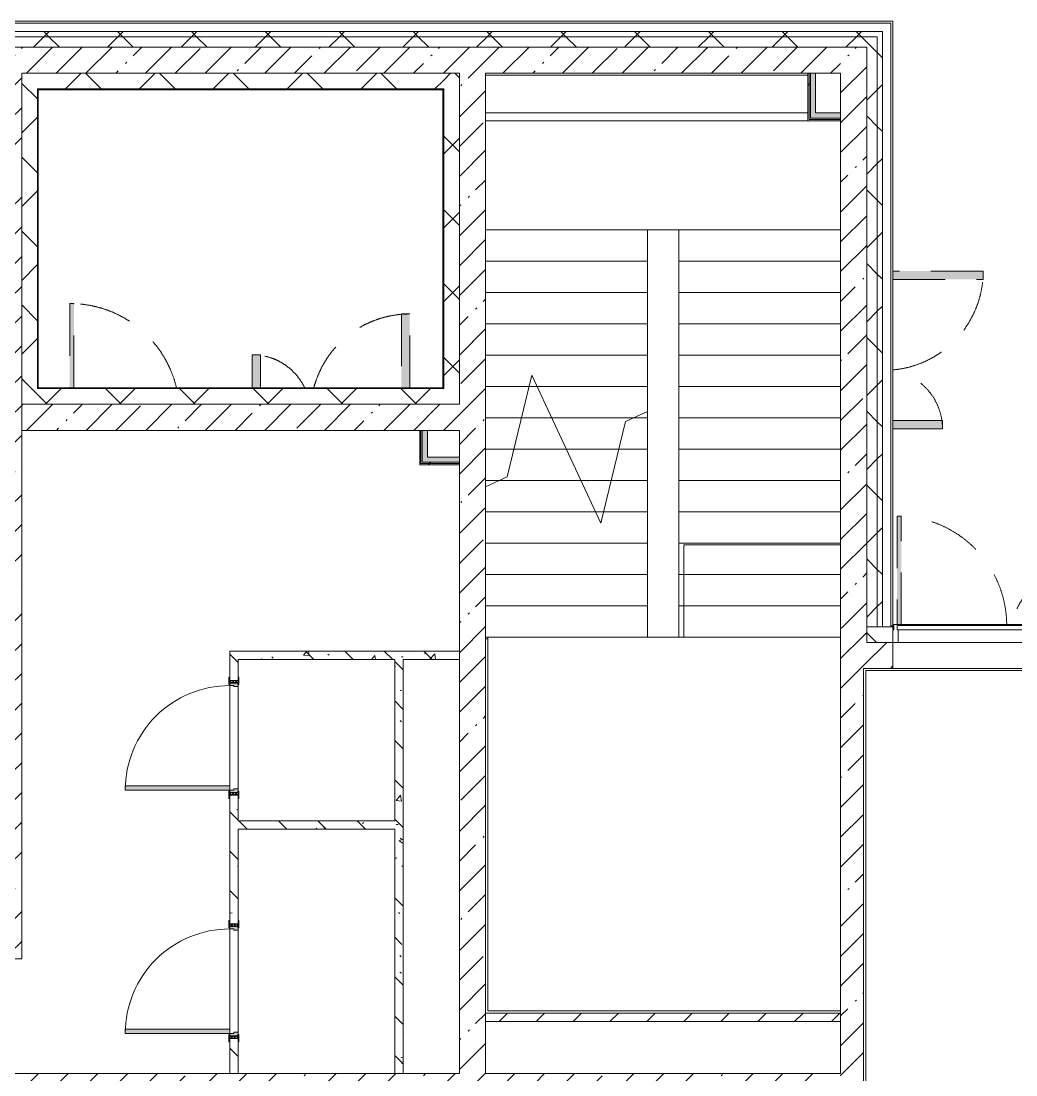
# Model space of a CAD drawing. Header units: millimetres. Extents: x 34897 to 231692, y -8553 to 29000.
# Drawn here: x 189646 to 199170, y 17257 to 27350 of the extents above; entities that cross this region are included whole.
import ezdxf

# ---------------------------------------------------------------- set-up
doc = ezdxf.new("R2010")
doc.units = ezdxf.units.MM
doc.linetypes.add('200_ШТРИХ__ш1_п0_6_', pattern=[800, 500, -300])
for name, color, linetype, lineweight in [('A-DETL-MBND-1', 7, '200_ШТРИХ__ш1_п0_6_', 9), ('A-GLAZ-2', 7, 'Continuous', 5), ('A-GLAZ-CWMG-2', 7, 'Continuous', 5), ('A-WALL', 7, 'Continuous', 9), ('A-WALL-3', 7, 'Continuous', 5), ('I-WALL-4', 7, 'Continuous', 5), ('S-STRS-2', 7, 'Continuous', 5), ('S-STRS-MBND-2', 7, 'Continuous', 5)]:
    doc.layers.add(name, color=color, linetype=linetype, lineweight=lineweight)
for name, color, linetype, lineweight, true_color in [('A-DOOR-1', 7, 'Continuous', 5, 0xaaaaaa), ('A-DOOR-2', 7, 'Continuous', 5, 0xe2e2e2), ('A-DOOR-FRAM-1', 7, 'Continuous', 5, 0xe2e2e2), ('A-DOOR-FRAM-2', 7, 'Continuous', 5, 0xaaaaaa), ('A-FLOR-1', 7, 'Continuous', 5, 0xaaaaaa), ('I-WALL-3', 7, 'Continuous', 9, 0xe7e7e7), ('I-WALL-6', 7, 'Continuous', 5, 0x787878)]:
    doc.layers.add(name, color=color, linetype=linetype, lineweight=lineweight, true_color=true_color)
pattern_1 = [(45, (104681.5, 0), (-353.5534, 353.5534), []), (135, (104681.5, 0), (-353.5534, -353.5534), [])]
pattern_2 = [(45, (104681.5, 0), (-285.1231, 285.1231), []), (45, (104966.64, 0), (-285.1231, 285.1231), [504.031, -100.806, 16.764, -84.042])]
pattern_3 = [(135, (104681.5, 0), (-377.1708, -377.1708), [533.4, -88.9, 17.78, -88.9]), (135, (104681.5, 376.94), (-377.1708, -377.1708), []), (50, (104681.5, 0), (637.6445, -55.7866), [66.675, -733.425]), (355, (104681.5, 0), (-123.3494, 668.699), [53.34, -586.74]), (100.451, (104734.65, -4.65), (514.299, 612.908), [56.665, -623.315]), (46.184, (104681.5, 177.8), (948.7764, -147.15), [100.012, -1100.137]), (96.636, (104760.6, 165.5), (830.909, 865.997), [84.998, -934.973]), (351.184, (104681.5, 177.8), (830.918, 865.988), [80.01, -880.11]), (21, (104770.4, 133.35), (530.6506, -357.9283), [66.675, -733.425]), (326, (104770.4, 133.35), (216.308, 644.6585), [53.34, -586.74]), (71.451, (104814.64, 103.5), (746.9596, 286.7243), [56.665, -623.315]), (37.5, (104681.52, 0), (10.81053, 295.9426), [16.764, -562.864, 16.764, -578.866, -588.962]), (37.5, (104681.52, 0), (10.81053, 295.9426), [-1175.258, 16.764, -572.198]), (7.5, (104681.52, 0), (233.8692, 350.6318), [16.764, -322.834, 16.764, -549.529, -224.472]), (7.5, (104681.52, 0), (233.8692, 350.6318), [-905.891, 16.764, -207.708]), (327.5, (104483.27, 0), (474.5678, -20.0513), [16.764, -205.486, 16.764, -676.656, -920.115]), (327.5, (104483.27, 0), (474.5678, -20.0513), [-915.67, 16.764, -903.351]), (317.5, (104394.37, 0), (518.4522, 88.9934), [16.764, -272.161, 16.764, -443.738, -653.415]), (317.5, (104394.37, 0), (518.4522, 88.9934), [-749.427, 16.764, -636.651])]
pattern_4 = [(45, (104681.5, 0), (-530.33, 530.33), []), (135, (104681.5, 0), (-530.33, -530.33), [])]

# ---------------------------------------------------------------- blocks, each defined once
blk = doc.blocks.new('110_Дверь_СКБ_2Ст_Внутренняя - ДН-7д_л__ ДОО_Дв_1450x2100h_Загрузочная_ Помещение холодильных камер-21737406-2_10_2_птичка')
at = {"layer": 'A-DETL-MBND-1'}
for points in [[(767.5, 283), (767.5, 990), (687.5, 990), (687.5, 283)], [(-662.5, 283), (-662.5, 600), (-742.5, 600), (-742.5, 283)]]:
    blk.add_hatch(color=256, dxfattribs=at).paths.add_polyline_path(points)
for p, q in [((767.5, 990), (687.5, 990)), ((687.5, 990), (687.5, 283)), ((767.5, 283), (767.5, 990)), ((-742.5, 600), (-742.5, 283)), ((-662.5, 600), (-742.5, 600)), ((-662.5, 283), (-662.5, 600))]:
    blk.add_line(p, q, dxfattribs=at)
for centre, radius, start, end in [((767.5, 40), 950, 90, 165), ((-742.5, 40), 560, 26.05405, 90)]:
    blk.add_arc(centre, radius, start, end, dxfattribs=at)
blk = doc.blocks.new('110_Дверь_СКБ_1Ст_Внутренняя1 - ДН-6д_ ДОО_Дв_1150x2100-24253098-2_10_2_птичка')
at = {"layer": 'A-DETL-MBND-1'}
blk.add_hatch(color=256, dxfattribs=at).paths.add_polyline_path([(-472.5, 283), (-472.5, 1090), (-512.5, 1090), (-512.5, 283)])
for p, q in [((-512.5, 1090), (-512.5, 283)), ((-472.5, 1090), (-512.5, 1090)), ((-472.5, 283), (-472.5, 1090))]:
    blk.add_line(p, q, dxfattribs=at)
blk.add_arc((-512.5, 40), 1050, 13.41257, 90, dxfattribs=at)
blk = doc.blocks.new('110_Дверь_СКБ_2Ст_Внутренняя - ДН-4д_ ДОО_Дв_1450x2100h_Лестничная клетка-23615437-2_10_2_птичка')
at = {"layer": 'A-DETL-MBND-1'}
for points in [[(-663, 990), (-743, 990), (-743, 125), (-663, 125), (-663, 279)], [(767, 125), (767, 600), (687, 600), (687, 125)]]:
    blk.add_hatch(color=256, dxfattribs=at).paths.add_polyline_path(points)
for p, q in [((-743, 990), (-743, 125)), ((-663, 990), (-743, 990)), ((-663, 125), (-663, 990)), ((767, 600), (687, 600)), ((687, 600), (687, 125)), ((767, 125), (767, 600))]:
    blk.add_line(p, q, dxfattribs=at)
for centre, radius, start, end in [((-743, 40), 950, 5.1855, 90), ((767, 40), 560, 90, 171.0757)]:
    blk.add_arc(centre, radius, start, end, dxfattribs=at)
blk = doc.blocks.new('110_Дверь_СКБ_1Ст_Внутренняя1 - Д-3 _п_ 1100x2100h_много всего-32422909-2_10_2_птичка')
at = {"layer": 'A-DOOR-1'}
h = blk.add_hatch(dxfattribs=at)
h.set_pattern_fill('FP_133', color=256, style=0, pattern_type=2)
h.set_pattern_definition([(135, (1751.41, 104.685), (-14.14214, -14.14214), []), (225, (1751.41, 104.685), (14.14214, -14.14214), [])])
h.paths.add_polyline_path([(537.5, -40), (562.5, -40), (562.5, 40), (537.5, 40)])
at = {"layer": 'A-DOOR-2'}
h = blk.add_hatch(color=256, dxfattribs=at)
h.paths.add_polyline_path([(-512.5, 40), (-512.5, -40), (-477.5, -40), (-477.5, 0), (-487.5, 0), (-487.5, 40)])
h.paths.add_polyline_path([(502.5, 0), (502.5, -40), (537.5, -40), (537.5, 40), (512.5, 40), (512.5, 0)])
at = {"layer": 'A-DOOR-FRAM-1'}
for points in [[(-487.5, 1040), (-487.5, 40), (-447.5, 40), (-447.5, 1040)], [(-567.5, 40), (-497.5, 40), (-497.5, 48), (-567.5, 48)], [(522.5, 40), (592.5, 40), (592.5, 48), (522.5, 48)], [(-567.5, -48), (-497.5, -48), (-497.5, -40), (-567.5, -40)], [(522.5, -48), (592.5, -48), (592.5, -40), (522.5, -40)]]:
    blk.add_hatch(color=256, dxfattribs=at).paths.add_polyline_path(points)
at = {"layer": 'A-DOOR-FRAM-2'}
h = blk.add_hatch(dxfattribs=at)
h.set_pattern_fill('FP_134', color=256, style=0, pattern_type=2)
h.set_pattern_definition([(45, (-371.384, 104.685), (-14.1421, 14.1421), []), (135, (-371.384, 104.685), (-14.1421, -14.1421), [])])
h.paths.add_polyline_path([(-537.5, 40), (-537.5, -40), (-512.5, -40), (-512.5, 40)])
at = {"layer": 'A-DOOR-1'}
for p, q in [((-487.5, 1040), (-487.5, 40)), ((-447.5, 1040), (-487.5, 1040)), ((-447.5, 40), (-447.5, 1040)), ((-487.5, 40), (-447.5, 40))]:
    blk.add_line(p, q, dxfattribs=at)
blk.add_arc((-487.5, 40), 1000, 360, 90, dxfattribs=at)
at = {"layer": 'A-DOOR-FRAM-2'}
for p, q in [((-497.5, 48), (-567.5, 48)), ((-567.5, 48), (-567.5, 40)), ((-567.5, 40), (-497.5, 40)), ((-512.5, 40), (-537.5, 40)), ((-537.5, 40), (-537.5, -40)), ((-487.5, 40), (-512.5, 40)), ((-512.5, 40), (-512.5, -40)), ((-512.5, -40), (-512.5, 40)), ((-497.5, 40), (-512.5, 40)), ((-512.5, 40), (-512.5, 39)), ((-512.5, 39), (-497.5, 39)), ((-497.5, 40), (-497.5, 48)), ((-497.5, 39), (-497.5, 40)), ((-487.5, 0), (-487.5, 40)), ((-477.5, 0), (-487.5, 0)), ((-477.5, -40), (-477.5, 0)), ((512.5, 0), (502.5, 0)), ((502.5, 0), (502.5, -40)), ((512.5, 40), (512.5, 0)), ((537.5, 40), (512.5, 40)), ((592.5, 48), (522.5, 48)), ((522.5, 48), (522.5, 40)), ((537.5, 40), (522.5, 40)), ((522.5, 40), (522.5, 39)), ((522.5, 40), (592.5, 40)), ((522.5, 39), (537.5, 39)), ((537.5, -40), (537.5, 40)), ((562.5, 40), (537.5, 40)), ((537.5, 40), (537.5, -40)), ((537.5, 39), (537.5, 40)), ((562.5, -40), (562.5, 40)), ((592.5, 40), (592.5, 48)), ((-497.5, -40), (-567.5, -40)), ((-567.5, -40), (-567.5, -48)), ((-567.5, -48), (-497.5, -48)), ((-537.5, -40), (-512.5, -40)), ((-497.5, -39), (-512.5, -39)), ((-512.5, -39), (-512.5, -40)), ((-512.5, -40), (-477.5, -40)), ((-512.5, -40), (-497.5, -40)), ((-497.5, -40), (-497.5, -39)), ((-497.5, -48), (-497.5, -40)), ((502.5, -40), (537.5, -40)), ((537.5, -39), (522.5, -39)), ((522.5, -39), (522.5, -40)), ((522.5, -40), (537.5, -40)), ((592.5, -40), (522.5, -40)), ((522.5, -40), (522.5, -48)), ((522.5, -48), (592.5, -48)), ((537.5, -40), (537.5, -39)), ((537.5, -40), (562.5, -40)), ((592.5, -48), (592.5, -40))]:
    blk.add_line(p, q, dxfattribs=at)
blk = doc.blocks.new('DRS_ДПУ_распашная__2Ст_Прямоугольная1 - ВН-4_ Нр_ДО_1500х2200 глухая-26741401-2_10_2_птичка')
at = {"layer": 'A-DETL-MBND-1'}
h = blk.add_hatch(color=256, dxfattribs=at)
h.paths.add_polyline_path([(-760, 10), (-730, 10), (-730, 1050), (-770, 1050), (-770, 10)])
h.paths.add_polyline_path([(-760, 0), (-760, 10), (-770, 0)])
h = blk.add_hatch(color=256, dxfattribs=at)
h.paths.add_polyline_path([(760, 0), (770, 0), (760, 10)])
h.paths.add_polyline_path([(770, 10), (770, 423), (730, 423), (735, 10), (760, 10)])
for p, q in [((-770, 1050), (-770, 10)), ((-730, 1050), (-770, 1050)), ((-730, 10), (-730, 1050)), ((770, 423), (730, 423)), ((730, 423), (730, 10)), ((770, 10), (770, 423))]:
    blk.add_line(p, q, dxfattribs=at)
for centre, radius, start, end in [((-770, 0), 1050, 0.552, 90), ((770, 0), 423, 90, 178.6103)]:
    blk.add_arc(centre, radius, start, end, dxfattribs=at)
blk = doc.blocks.new('Прямоугольный импост - Импост структурный с накладкой - 170мм-23713232-2_10_2_птичка')
at = {"layer": 'A-DETL-MBND-1'}
blk.add_line((0, 0), (-10, 0), dxfattribs=at)
blk = doc.blocks.new('Прямоугольный импост - Импост структурный с накладкой - 170мм-22874499-2_10_2_птичка')
at = {"layer": 'A-GLAZ-CWMG-2'}
for p, q in [((0, 160), (-50, 160)), ((-50, 160), (-50, 40)), ((0, 40), (0, 160)), ((-50, 40), (-40, 40)), ((-40, 0), (-50, 0)), ((-50, 0), (-50, -10)), ((-40, 40), (-40, 0)), ((-10, 0), (-10, 40)), ((-10, 40), (0, 40)), ((0, 0), (-10, 0)), ((0, -10), (0, 0)), ((-50, -10), (0, -10))]:
    blk.add_line(p, q, dxfattribs=at)
blk = doc.blocks.new('PNS_Панель прямоугольная1 - Нр_Стекло - 40мм-22959730-2_10_2_птичка')
at = {"layer": 'A-GLAZ-2'}
for p, q in [((-770, 0), (770, 0)), ((770, 0), (-770, 0)), ((-760, -40), (760, -40))]:
    blk.add_line(p, q, dxfattribs=at)
blk = doc.blocks.new('Прямоугольный импост - Импост структурный с накладкой - 170мм-22855553-2_10_2_птичка')
at = {"layer": 'A-GLAZ-CWMG-2'}
for p, q in [((93360, 21560), (93360, 21570)), ((93360, 21570), (94880, 21570)), ((94880, 21570), (94880, 21560)), ((93360, 21400), (94880, 21400))]:
    blk.add_line(p, q, dxfattribs=at)
blk = doc.blocks.new('Зашивка приборов отопления33 - Зашивка приборов отопления-33324347-2_10_2_птичка')
at = {"layer": 'A-WALL-3'}
for p, q in [((124366, 19499), (121281, 19499)), ((121281, 19136), (124366, 19136)), ((124366, 19136), (121281, 19136)), ((121281, 19061), (124366, 19061))]:
    blk.add_line(p, q, dxfattribs=at)

msp = doc.modelspace()

# ---------------------------------------------------------------- hatches: boundary and pattern name
at = {"layer": 'A-WALL-3'}
h = msp.add_hatch(dxfattribs=at)
h.set_pattern_fill('FP_93', color=256, style=0, pattern_type=2)
h.set_pattern_definition(pattern_1)
h.paths.add_polyline_path([(193507.7, 27200), (197841.5, 27200), (197841.5, 27250), (189541.5, 27250), (189541.5, 27200), (192580.2, 27200)])
h = msp.add_hatch(dxfattribs=at)
h.set_pattern_fill('FP_93', color=256, style=0, pattern_type=2)
h.set_pattern_definition(pattern_1)
h.paths.add_polyline_path([(197891.5, 21550), (197891.5, 27250), (197841.5, 27250), (197841.5, 21550)])
h = msp.add_hatch(dxfattribs=at)
h.set_pattern_fill('FP_93', color=256, style=0, pattern_type=2)
h.set_pattern_definition(pattern_1)
h.paths.add_polyline_path([(197741.5, 27100), (197741.5, 27200), (189541.5, 27200), (189541.5, 27100), (197217.8, 27100)])
h = msp.add_hatch(dxfattribs=at)
h.set_pattern_fill('FP_93', color=256, style=0, pattern_type=2)
h.set_pattern_definition(pattern_1)
h.paths.add_polyline_path([(197841.5, 21550), (197841.5, 27200), (197741.5, 27200), (197741.5, 21550)])
h = msp.add_hatch(dxfattribs=at)
h.set_pattern_fill('FP_93', color=256, style=0, pattern_type=2)
h.set_pattern_definition(pattern_1)
h.paths.add_polyline_path([(189801.5, 23680), (189797.7, 26850), (189651.5, 26850), (189651.5, 23680), (189797.7, 23680)])
h = msp.add_hatch(dxfattribs=at)
h.set_pattern_fill('FP_93', color=256, style=0, pattern_type=2)
h.set_pattern_definition(pattern_1)
h.paths.add_polyline_path([(192580.2, 26700), (193691.5, 26700), (193691.5, 26850), (189801.5, 26850), (189804.5, 26700), (190725.2, 26700)])
h = msp.add_hatch(dxfattribs=at)
h.set_pattern_fill('FP_93', color=256, style=0, pattern_type=2)
h.set_pattern_definition(pattern_1)
h.paths.add_polyline_path([(193841.5, 23680), (193841.5, 26850), (193691.5, 26850), (193691.5, 23680)])
h = msp.add_hatch(dxfattribs=at)
h.set_pattern_fill('FP_93', color=256, style=0, pattern_type=2)
h.set_pattern_definition(pattern_1)
h.paths.add_polyline_path([(193691.5, 23680), (193688.5, 23830), (189801.5, 23830), (189801.5, 23680), (193683.5, 23680)])
h = msp.add_hatch(dxfattribs=at)
h.set_pattern_fill('FP_93', color=256, style=0, pattern_type=2)
h.set_pattern_definition(pattern_1)
h.paths.add_polyline_path([(229911.5, 21400), (229911.5, 21550), (224831.7, 21550), (224831.7, 21400), (229761.5, 21400)])
h.paths.add_polyline_path([(223931.7, 21400), (223931.7, 21550), (222582, 21550), (222582, 21400), (223188.4, 21400)])
h.paths.add_polyline_path([(211130.6, 21400), (211532, 21400), (211532, 21550), (210231.7, 21550), (210231.7, 21400), (210731.5, 21400)])
h.paths.add_polyline_path([(213732, 21400), (213732, 21550), (212432, 21550), (212432, 21400), (212985.7, 21400)])
h.paths.add_polyline_path([(214632, 21400), (215931.5, 21400), (215931.5, 21550), (214632, 21550)])
h.paths.add_polyline_path([(220782, 21400), (221682, 21400), (221682, 21550), (220282, 21550), (220282, 21400), (220405.8, 21400)])
h.paths.add_polyline_path([(216831.5, 21400), (217982, 21400), (217982, 21550), (216831.5, 21550)])
h.paths.add_polyline_path([(204638, 21400), (205831.5, 21400), (205831.5, 21550), (201291.5, 21550), (201291.5, 21400), (203710.5, 21400)])
h.paths.add_polyline_path([(206731.5, 21400), (207931.7, 21400), (207931.7, 21550), (206731.5, 21550)])
h.paths.add_polyline_path([(197991.5, 21400), (197991.5, 21550), (197741.5, 21550), (197741.5, 21400)])
at = {"layer": 'I-WALL-3'}
for points in [[(197251.5, 26420), (197251.5, 26850), (197201.5, 26850), (197201.5, 26420), (197217.8, 26420)], [(197491.5, 26420), (197491.5, 26470), (197251.5, 26470), (197251.5, 26420)], [(193536.5, 23125), (193536.5, 23430), (193486.5, 23430), (193486.5, 23125), (193507.7, 23125)], [(193841.5, 23125), (193841.5, 23175), (193536.5, 23175), (193536.5, 23125)]]:
    msp.add_hatch(color=256, dxfattribs=at).paths.add_polyline_path(points)
at = {"layer": 'I-WALL-4'}
h = msp.add_hatch(dxfattribs=at)
h.set_pattern_fill('FP_101', color=256, style=0, pattern_type=2)
h.set_pattern_definition(pattern_2)
h.paths.add_polyline_path([(189651.5, 18370), (189651.5, 27100), (189541.5, 27100), (189541.5, 18370)])
h = msp.add_hatch(dxfattribs=at)
h.set_pattern_fill('FP_101', color=256, style=0, pattern_type=2)
h.set_pattern_definition(pattern_2)
h.paths.add_polyline_path([(193841.5, 26850), (193841.5, 27100), (189651.5, 27100), (189651.5, 26850), (193691.5, 26850)])
h = msp.add_hatch(dxfattribs=at)
h.set_pattern_fill('FP_101', color=256, style=0, pattern_type=2)
h.set_pattern_definition(pattern_2)
h.paths.add_polyline_path([(193841.5, 17270), (194091.5, 17270), (194091.5, 27100), (193841.5, 27100), (193841.5, 18162.4)])
h = msp.add_hatch(dxfattribs=at)
h.set_pattern_fill('FP_101', color=256, style=0, pattern_type=2)
h.set_pattern_definition(pattern_2)
h.paths.add_polyline_path([(196290.3, 26850), (197491.5, 26850), (197491.5, 27100), (194091.5, 27100), (194091.5, 26850), (194435.3, 26850)])
h = msp.add_hatch(dxfattribs=at)
h.set_pattern_fill('FP_101', color=256, style=0, pattern_type=2)
h.set_pattern_definition(pattern_2)
h.paths.add_polyline_path([(197711.5, 21550), (197741.5, 21558), (197741.5, 27100), (197491.5, 27100), (197491.5, 21550), (197681.6, 21550)])
h.paths.add_polyline_path([(197741.5, 21400), (197741.5, 21550), (197711.5, 21550), (197711.5, 21400)])
h = msp.add_hatch(dxfattribs=at)
h.set_pattern_fill('FP_205', color=256, style=0, pattern_type=2)
h.set_pattern_definition(pattern_4)
h.paths.add_polyline_path([(197189, 26395), (197189, 26850), (197176.5, 26850), (197176.5, 26395)])
h = msp.add_hatch(dxfattribs=at)
h.set_pattern_fill('FP_205', color=256, style=0, pattern_type=2)
h.set_pattern_definition(pattern_4)
h.paths.add_polyline_path([(197201.5, 26407.5), (197201.5, 26850), (197189, 26850), (197189, 26407.5)])
h = msp.add_hatch(dxfattribs=at)
h.set_pattern_fill('FP_101', color=256, style=0, pattern_type=2)
h.set_pattern_definition(pattern_2)
h.paths.add_polyline_path([(193841.5, 23430), (193841.5, 23680), (189651.5, 23680), (189651.5, 23430), (193536.5, 23430)])
h = msp.add_hatch(dxfattribs=at)
h.set_pattern_fill('FP_205', color=256, style=0, pattern_type=2)
h.set_pattern_definition(pattern_4)
h.paths.add_polyline_path([(193474, 23100), (193841.5, 23100), (193841.5, 23112.5), (193474, 23112.5)])
h = msp.add_hatch(dxfattribs=at)
h.set_pattern_fill('FP_205', color=256, style=0, pattern_type=2)
h.set_pattern_definition(pattern_4)
h.paths.add_polyline_path([(193841.5, 23112.5), (193841.5, 23125), (193486.5, 23125), (193486.5, 23112.5), (193536.5, 23112.5)])
h = msp.add_hatch(dxfattribs=at)
h.set_pattern_fill('FP_101', color=256, style=0, pattern_type=2)
h.set_pattern_definition(pattern_2)
h.paths.add_polyline_path([(197681.5, 13400), (197711.5, 13400), (197711.5, 13620), (197681.5, 13620), (197681.6, 13628), (197711.5, 13628), (197711.5, 21550), (197491.5, 21550), (197491.5, 13400)])
h = msp.add_hatch(dxfattribs=at)
h.set_pattern_fill('FP_101', color=256, style=0, pattern_type=2)
h.set_pattern_definition(pattern_2)
h.paths.add_polyline_path([(205261.5, 21150), (205261.5, 21400), (201291.5, 21400), (201291.5, 21150), (205001.5, 21150)])
h.paths.add_polyline_path([(197991.5, 21150), (197991.5, 21400), (197711.5, 21400), (197711.5, 21150)])
h = msp.add_hatch(dxfattribs=at)
h.set_pattern_fill('FP_105', color=256, style=0, pattern_type=2)
h.set_pattern_definition([(45, (104681.52, 0), (-176.7767, 176.7767), [])])
h.paths.add_polyline_path([(197491.5, 17770), (197491.5, 17850), (194091.5, 17850), (194091.5, 17770), (196290.3, 17770)])
h = msp.add_hatch(dxfattribs=at)
h.set_pattern_fill('FP_101', color=256, style=0, pattern_type=2)
h.set_pattern_definition(pattern_2)
h.paths.add_polyline_path([(189651.5, 16300), (189651.5, 17270), (189541.5, 17270), (189541.5, 16300)])
h = msp.add_hatch(dxfattribs=at)
h.set_pattern_fill('FP_101', color=256, style=0, pattern_type=2)
h.set_pattern_definition(pattern_2)
h.paths.add_polyline_path([(190951.5, 17050), (191171.5, 17050), (191171.5, 17270), (189651.5, 17270), (189651.5, 17050), (190725.2, 17050)])
h = msp.add_hatch(dxfattribs=at)
h.set_pattern_fill('FP_101', color=256, style=0, pattern_type=2)
h.set_pattern_definition(pattern_2)
h.paths.add_polyline_path([(197491.5, 17050), (197491.5, 17270), (191171.5, 17270), (191171.5, 17050), (196290.3, 17050)])
at = {"layer": 'I-WALL-6'}
h = msp.add_hatch(dxfattribs=at)
h.set_pattern_fill('FP_114', color=256, style=0, pattern_type=2)
h.set_pattern_definition(pattern_3)
h.paths.add_polyline_path([(193841.5, 21235.8), (193841.5, 21315.8), (191643.2, 21315.8), (191643.2, 21235.8), (193303.2, 21235.8)])
h = msp.add_hatch(dxfattribs=at)
h.set_pattern_fill('FP_114', color=256, style=0, pattern_type=2)
h.set_pattern_definition(pattern_3)
h.paths.add_polyline_path([(191643.2, 17270), (191723.2, 17270), (191723.2, 17605.4), (191643.2, 17605.4), (191643.2, 17575.4)])
h.paths.add_polyline_path([(191643.2, 18705.4), (191723.2, 18705.4), (191723.2, 19935.8), (191643.2, 19935.8), (191643.2, 18735.4)])
h.paths.add_polyline_path([(191723.2, 21035.8), (191723.2, 21235.8), (191643.2, 21235.8), (191643.2, 21035.8)])
h = msp.add_hatch(dxfattribs=at)
h.set_pattern_fill('FP_114', color=256, style=0, pattern_type=2)
h.set_pattern_definition(pattern_3)
h.paths.add_polyline_path([(193303.2, 16180), (193303.2, 17050), (193223.2, 17050), (193223.2, 16180)])
h.paths.add_polyline_path([(193303.2, 17270), (193303.2, 21235.8), (193223.2, 21235.8), (193223.2, 17270)])
h = msp.add_hatch(dxfattribs=at)
h.set_pattern_fill('FP_114', color=256, style=0, pattern_type=2)
h.set_pattern_definition(pattern_3)
h.paths.add_polyline_path([(193223.2, 19610), (193223.2, 19690), (191723.2, 19690), (191723.2, 19610), (192580.2, 19610)])

# ---------------------------------------------------------------- linework, layer by layer
at = {"layer": 'A-FLOR-1'}
for p, q in [((197491.5, 22335), (195991.5, 22335)), ((195991.5, 22335), (195991.5, 21450)), ((194112.5, 21435), (194091.5, 21435)), ((194112.5, 21450), (194112.5, 17871)), ((197491.5, 21450), (195641.5, 21450)), ((197731.5, 21130), (197731.5, 13628)), ((199861.5, 21130), (197731.5, 21130)), ((199861.5, 21150), (197991.5, 21150)), ((194112.5, 17871), (197491.5, 17871))]:
    msp.add_line(p, q, dxfattribs=at)
at = {"layer": 'A-WALL'}
for p, q in [((197971.5, 27330), (185031.5, 27330)), ((197891.5, 27250), (185031.5, 27250)), ((197891.5, 21550), (197891.5, 27250)), ((197971.5, 21550), (197971.5, 27330)), ((197841.5, 27200), (185031.5, 27200)), ((197841.5, 21550), (197841.5, 27200)), ((197741.5, 27100), (197741.5, 21400)), ((189651.5, 26850), (189809.5, 26850)), ((193683.5, 26850), (193841.5, 26850)), ((193841.5, 23680), (193841.5, 26850)), ((197189, 26407.5), (197189, 26850)), ((197201.5, 26420), (197201.5, 26850)), ((189801.5, 23830), (189801.5, 26700)), ((189801.5, 26700), (193691.5, 26700)), ((189804.5, 23833), (189804.5, 26697)), ((189804.5, 26697), (193688.5, 26697)), ((193688.5, 26697), (193688.5, 23833)), ((193691.5, 26700), (193691.5, 23830)), ((197491.5, 26395), (197491.5, 26470)), ((197491.5, 26407.5), (197189, 26407.5)), ((197491.5, 26420), (197201.5, 26420)), ((189801.5, 23830), (193691.5, 23830)), ((189804.5, 23833), (193688.5, 23833)), ((193536.5, 23430), (193461.5, 23430)), ((193474, 23112.5), (193474, 23430)), ((193486.5, 23125), (193486.5, 23430)), ((193841.5, 23112.5), (193474, 23112.5)), ((193841.5, 23125), (193486.5, 23125)), ((193841.5, 23100), (193841.5, 23175)), ((197491.5, 21550), (197491.5, 21150)), ((197991.5, 21550), (197741.5, 21550)), ((197971.5, 21558), (197991.5, 21558)), ((197991.5, 21553), (197971.5, 21553)), ((197741.5, 21400), (197991.5, 21400)), ((193841.5, 21235.8), (193841.5, 21315.8)), ((194091.5, 17850), (194091.5, 17770)), ((197491.5, 17770), (197491.5, 17850)), ((191643.2, 17270), (191723.2, 17270)), ((193223.2, 17270), (193303.2, 17270))]:
    msp.add_line(p, q, dxfattribs=at)
at = {"layer": 'A-WALL-3'}
for p, q in [((197991.5, 27350), (181021.5, 27350)), ((197991.5, 21400), (197991.5, 27350)), ((188881.5, 27100), (197741.5, 27100)), ((189809.5, 23838), (189809.5, 26692)), ((189809.5, 26692), (193683.5, 26692)), ((193683.5, 26692), (193683.5, 23838)), ((193683.5, 23838), (189809.5, 23838)), ((189651.5, 23680), (193841.5, 23680))]:
    msp.add_line(p, q, dxfattribs=at)
at = {"layer": 'I-WALL-4'}
for p, q in [((197741.5, 27100), (193841.5, 27100)), ((189651.5, 18370), (189651.5, 26850)), ((189809.5, 26850), (193683.5, 26850)), ((194091.5, 17850), (194091.5, 26850)), ((194091.5, 26850), (197491.5, 26850)), ((197176.5, 26850), (197176.5, 26395)), ((197251.5, 26470), (197251.5, 26850)), ((197491.5, 26850), (197491.5, 26470)), ((197491.5, 26470), (197251.5, 26470)), ((197176.5, 26395), (197491.5, 26395)), ((197491.5, 26395), (197491.5, 17850)), ((189651.5, 23430), (193461.5, 23430)), ((193461.5, 23430), (193461.5, 23100)), ((193536.5, 23430), (193841.5, 23430)), ((193536.5, 23175), (193536.5, 23430)), ((193841.5, 23430), (193841.5, 23175)), ((193841.5, 23175), (193536.5, 23175)), ((193461.5, 23100), (193841.5, 23100)), ((193841.5, 23100), (193841.5, 21315.8)), ((197991.5, 21150), (197991.5, 21400)), ((193841.5, 21315.8), (191643.2, 21315.8)), ((191643.2, 21315.8), (191643.2, 21065.8)), ((191723.2, 21235.8), (193223.2, 21235.8)), ((191723.2, 21065.8), (191723.2, 21235.8)), ((193223.2, 21235.8), (193223.2, 19690)), ((193303.2, 21235.8), (193841.5, 21235.8)), ((193303.2, 17270), (193303.2, 21235.8)), ((193841.5, 21235.8), (193841.5, 17270)), ((197711.5, 13628), (197711.5, 21150)), ((197711.5, 21150), (197991.5, 21150)), ((191643.2, 20025.8), (191643.2, 20985.8)), ((191723.2, 20975.8), (191723.2, 19995.8)), ((191643.2, 19905.8), (191643.2, 18735.4)), ((191723.2, 19690), (191723.2, 19905.8)), ((193223.2, 19690), (191723.2, 19690)), ((191723.2, 18735.4), (191723.2, 19610)), ((191723.2, 19610), (193223.2, 19610)), ((193223.2, 19610), (193223.2, 17270)), ((191643.2, 17695.4), (191643.2, 18655.4)), ((191723.2, 18645.4), (191723.2, 17665.4)), ((189431.5, 18370), (189651.5, 18370)), ((197491.5, 17850), (194091.5, 17850)), ((194091.5, 17270), (194091.5, 17770)), ((194091.5, 17770), (197491.5, 17770)), ((197491.5, 17770), (197491.5, 17270)), ((191643.2, 17575.4), (191643.2, 17270)), ((191723.2, 17270), (191723.2, 17575.4)), ((191643.2, 17270), (189431.5, 17270)), ((193223.2, 17270), (191723.2, 17270)), ((193841.5, 17270), (193303.2, 17270)), ((197491.5, 17270), (194091.5, 17270))]:
    msp.add_line(p, q, dxfattribs=at)
at = {"layer": 'S-STRS-2'}
for p, q in [((194091.5, 25350), (195641.5, 25350)), ((194091.5, 25350), (195641.5, 25350)), ((195641.5, 25350), (195941.5, 25350)), ((195641.5, 25050), (195641.5, 25350)), ((197491.5, 25350), (195941.5, 25350)), ((195941.5, 25350), (195941.5, 25050)), ((197491.5, 25350), (195941.5, 25350)), ((194091.5, 25050), (195641.5, 25050)), ((194091.5, 25050), (195641.5, 25050)), ((195641.5, 24750), (195641.5, 25050)), ((195941.5, 25050), (195941.5, 24750)), ((197491.5, 25050), (195941.5, 25050)), ((197491.5, 25050), (195941.5, 25050)), ((194091.5, 24750), (195641.5, 24750)), ((194091.5, 24750), (195641.5, 24750)), ((195641.5, 24450), (195641.5, 24750)), ((195941.5, 24750), (195941.5, 24450)), ((197491.5, 24750), (195941.5, 24750)), ((197491.5, 24750), (195941.5, 24750)), ((194091.5, 24450), (195641.5, 24450)), ((194091.5, 24450), (195641.5, 24450)), ((195641.5, 24150), (195641.5, 24450)), ((195941.5, 24450), (195941.5, 24150)), ((197491.5, 24450), (195941.5, 24450)), ((197491.5, 24450), (195941.5, 24450)), ((194091.5, 24150), (195641.5, 24150)), ((194091.5, 24150), (195641.5, 24150)), ((195641.5, 23850), (195641.5, 24150)), ((195941.5, 24150), (195941.5, 23850)), ((197491.5, 24150), (195941.5, 24150)), ((197491.5, 24150), (195941.5, 24150)), ((194091.5, 23850), (194510.1, 23850)), ((194091.5, 23850), (194510.1, 23850)), ((194510.1, 23850), (194586.7, 23850)), ((194510.1, 23850), (194586.7, 23850)), ((194586.7, 23850), (195641.5, 23850)), ((194586.7, 23850), (195641.5, 23850)), ((195641.5, 23611.4), (195641.5, 23850)), ((195941.5, 23850), (195941.5, 23550)), ((197491.5, 23850), (195941.5, 23850)), ((197491.5, 23850), (195941.5, 23850)), ((194091.5, 23550), (194435.3, 23550)), ((194091.5, 23550), (194435.3, 23550)), ((194437.2, 23550), (194726.6, 23550)), ((194437.2, 23550), (194726.6, 23550)), ((194726.6, 23550), (195509.9, 23550)), ((194726.6, 23550), (195509.9, 23550)), ((195509.9, 23550), (195641.5, 23550)), ((195509.9, 23550), (195641.5, 23550)), ((195641.5, 23550), (195641.5, 23611.4)), ((195641.5, 23250), (195641.5, 23550)), ((195941.5, 23550), (195941.5, 23250)), ((197491.5, 23550), (195941.5, 23550)), ((197491.5, 23550), (195941.5, 23550)), ((194091.5, 23250), (194364.3, 23250)), ((194091.5, 23250), (194364.3, 23250)), ((194364.3, 23250), (194866.5, 23250)), ((194364.3, 23250), (194866.5, 23250)), ((194866.5, 23250), (195368.8, 23250)), ((194866.5, 23250), (195368.8, 23250)), ((195368.8, 23250), (195641.5, 23250)), ((195368.8, 23250), (195641.5, 23250)), ((195641.5, 22950), (195641.5, 23250)), ((195941.5, 23250), (195941.5, 22950)), ((197491.5, 23250), (195941.5, 23250)), ((197491.5, 23250), (195941.5, 23250)), ((194091.5, 22950), (194223.2, 22950)), ((194091.5, 22950), (194223.2, 22950)), ((194223.2, 22950), (195006.4, 22950)), ((194223.2, 22950), (195006.4, 22950)), ((195006.4, 22950), (195295.9, 22950)), ((195006.4, 22950), (195295.9, 22950)), ((195295.9, 22950), (195641.5, 22950)), ((195295.9, 22950), (195641.5, 22950)), ((195641.5, 22650), (195641.5, 22950)), ((195941.5, 22950), (195941.5, 22650)), ((197491.5, 22950), (195941.5, 22950)), ((197491.5, 22950), (195941.5, 22950)), ((194091.5, 22650), (195146.3, 22650)), ((194091.5, 22650), (195146.3, 22650)), ((195146.3, 22650), (195222.9, 22650)), ((195146.3, 22650), (195222.9, 22650)), ((195222.9, 22650), (195641.5, 22650)), ((195222.9, 22650), (195641.5, 22650)), ((195641.5, 22350), (195641.5, 22650)), ((195941.5, 22650), (195941.5, 22350)), ((197491.5, 22650), (195941.5, 22650)), ((197491.5, 22650), (195941.5, 22650)), ((194091.5, 22350), (195641.5, 22350)), ((194091.5, 22350), (195641.5, 22350)), ((195641.5, 22050), (195641.5, 22350)), ((197491.5, 22350), (195941.5, 22350)), ((194091.5, 22050), (195641.5, 22050)), ((194091.5, 22050), (195641.5, 22050)), ((195641.5, 21750), (195641.5, 22050)), ((194091.5, 21750), (195641.5, 21750)), ((194091.5, 21750), (195641.5, 21750)), ((195641.5, 21450), (195641.5, 21750)), ((194091.5, 21450), (195641.5, 21450)), ((194091.5, 21450), (195641.5, 21450))]:
    msp.add_line(p, q, dxfattribs=at)
at = {"layer": 'S-STRS-MBND-2'}
for p, q in [((194091.5, 26850), (194091.5, 25350)), ((197491.5, 26850), (194091.5, 26850)), ((197491.5, 25350), (197491.5, 26850)), ((194091.5, 25350), (195641.5, 25350)), ((194091.5, 23550), (194091.5, 25350)), ((194091.5, 25350), (195641.5, 25350)), ((195641.5, 25350), (195941.5, 25350)), ((195641.5, 23611.4), (195641.5, 25350)), ((197491.5, 25350), (195941.5, 25350)), ((195941.5, 25350), (195941.5, 21450)), ((197491.5, 25350), (195941.5, 25350)), ((197491.5, 25350), (197491.5, 21450)), ((194091.5, 25050), (195641.5, 25050)), ((194091.5, 25050), (195641.5, 25050)), ((197491.5, 25050), (195941.5, 25050)), ((197491.5, 25050), (195941.5, 25050)), ((194091.5, 24750), (195641.5, 24750)), ((194091.5, 24750), (195641.5, 24750)), ((197491.5, 24750), (195941.5, 24750)), ((197491.5, 24750), (195941.5, 24750)), ((194091.5, 24450), (195641.5, 24450)), ((194091.5, 24450), (195641.5, 24450)), ((197491.5, 24450), (195941.5, 24450)), ((197491.5, 24450), (195941.5, 24450)), ((194091.5, 24150), (195641.5, 24150)), ((194091.5, 24150), (195641.5, 24150)), ((197491.5, 24150), (195941.5, 24150)), ((197491.5, 24150), (195941.5, 24150)), ((194536.3, 23958.1), (194300.1, 22985.9)), ((195196.7, 22541.9), (194536.3, 23958.1)), ((194091.5, 23850), (194510.1, 23850)), ((194091.5, 23850), (194510.1, 23850)), ((194586.7, 23850), (195641.5, 23850)), ((194586.7, 23850), (195641.5, 23850)), ((197491.5, 23850), (195941.5, 23850)), ((197491.5, 23850), (195941.5, 23850)), ((194091.5, 23550), (194437.2, 23550)), ((194091.5, 23550), (194437.2, 23550)), ((194726.6, 23550), (195509.9, 23550)), ((194726.6, 23550), (195509.9, 23550)), ((195641.5, 23611.4), (195433, 23514.1)), ((197491.5, 23550), (195941.5, 23550)), ((197491.5, 23550), (195941.5, 23550)), ((195433, 23514.1), (195196.7, 22541.9)), ((194091.5, 23250), (194364.3, 23250)), ((194091.5, 23250), (194364.3, 23250)), ((194866.5, 23250), (195368.8, 23250)), ((194866.5, 23250), (195368.8, 23250)), ((197491.5, 23250), (195941.5, 23250)), ((197491.5, 23250), (195941.5, 23250)), ((194300.1, 22985.9), (194091.5, 22888.6)), ((194091.5, 22950), (194223.2, 22950)), ((194091.5, 22950), (194223.2, 22950)), ((195006.4, 22950), (195295.9, 22950)), ((195006.4, 22950), (195295.9, 22950)), ((197491.5, 22950), (195941.5, 22950)), ((197491.5, 22950), (195941.5, 22950)), ((195146.3, 22650), (195222.9, 22650)), ((195146.3, 22650), (195222.9, 22650)), ((197491.5, 22650), (195941.5, 22650)), ((197491.5, 22650), (195941.5, 22650)), ((197491.5, 22350), (195941.5, 22350)), ((197491.5, 22350), (195941.5, 22350)), ((197491.5, 22050), (195941.5, 22050)), ((197491.5, 22050), (195941.5, 22050)), ((197491.5, 21750), (195941.5, 21750)), ((197491.5, 21750), (195941.5, 21750)), ((197491.5, 21450), (195941.5, 21450))]:
    msp.add_line(p, q, dxfattribs=at)

# ---------------------------------------------------------------- block references
at = {"layer": 'A-DETL-MBND-1'}
for name, p, rotation in [('110_Дверь_СКБ_2Ст_Внутренняя - ДН-4д_ ДОО_Дв_1450x2100h_Лестничная клетка-23615437-2_10_2_птичка', (197866.5, 24212.5), 269.9999999999998), ('Прямоугольный импост - Импост структурный с накладкой - 170мм-23713232-2_10_2_птичка', (197991.5, 21560), 180)]:
    msp.add_blockref(name, p, dxfattribs=dict(at, rotation=rotation))
for name, p in [('110_Дверь_СКБ_1Ст_Внутренняя1 - ДН-6д_ ДОО_Дв_1150x2100-24253098-2_10_2_птичка', (190624, 23555)), ('110_Дверь_СКБ_2Ст_Внутренняя - ДН-7д_л__ ДОО_Дв_1450x2100h_Загрузочная_ Помещение холодильных камер-21737406-2_10_2_птичка', (192599, 23555)), ('DRS_ДПУ_распашная__2Ст_Прямоугольная1 - ВН-4_ Нр_ДО_1500х2200 глухая-26741401-2_10_2_птичка', (198801.5, 21560))]:
    msp.add_blockref(name, p, dxfattribs=at)
at = {"layer": 'A-DOOR-1', "rotation": 90}
for p in [(191683.2, 20473.3), (191683.2, 18142.9)]:
    msp.add_blockref('110_Дверь_СКБ_1Ст_Внутренняя1 - Д-3 _п_ 1100x2100h_много всего-32422909-2_10_2_птичка', p, dxfattribs=at)
at = {"layer": 'A-GLAZ-2'}
msp.add_blockref('PNS_Панель прямоугольная1 - Нр_Стекло - 40мм-22959730-2_10_2_птичка', (198801.5, 21560), dxfattribs=at)
at = {"layer": 'A-GLAZ-CWMG-2', "rotation": 180}
msp.add_blockref('Прямоугольный импост - Импост структурный с накладкой - 170мм-22874499-2_10_2_птичка', (197991.5, 21560), dxfattribs=at)
at = {"layer": 'A-GLAZ-CWMG-2'}
msp.add_blockref('Прямоугольный импост - Импост структурный с накладкой - 170мм-22855553-2_10_2_птичка', (104681.5, 0), dxfattribs=at)
at = {"layer": 'A-WALL-3'}
msp.add_blockref('Зашивка приборов отопления33 - Зашивка приборов отопления-33324347-2_10_2_птичка', (72810.7, 7333.7), dxfattribs=at)

doc.saveas('drawing.dxf')
